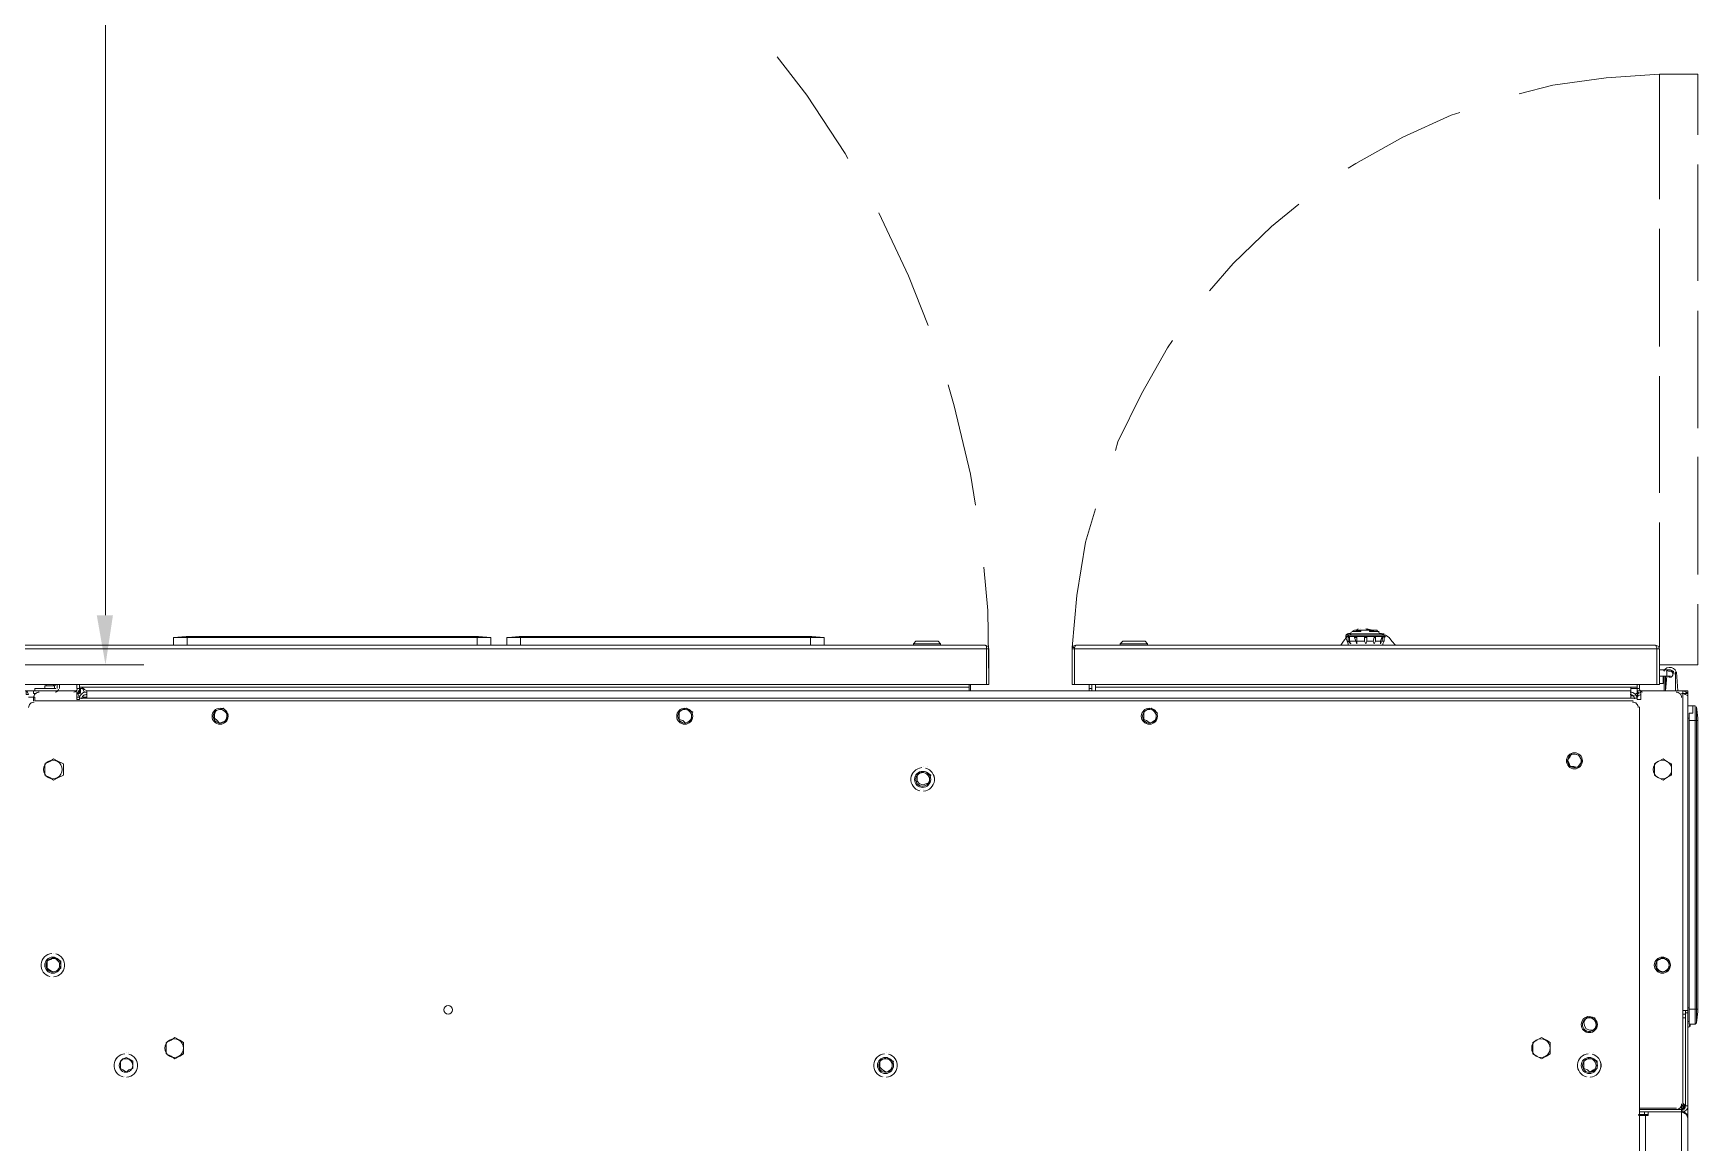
# Model space of a CAD drawing. Extents: x -3450 to 27857, y -1288 to 11880.
# Drawn here: x 25812.3 to 25982.5, y 858.8 to 972.3 of the extents above; entities that cross this region are included whole.
import ezdxf

# ---------------------------------------------------------------- set-up
doc = ezdxf.new("R2010")
doc.units = 0
doc.layers.add('188K-SM-03-F20-MECH-EQ-Y2257103$0$M-EQPM-AD', color=5, linetype='Continuous')

# ---------------------------------------------------------------- blocks, each defined once
blk = doc.blocks.new('188K-SM-03-F20-MECH-EQ-Y2257103$0$A$C9ea2c5c3')
at = {"lineweight": 13}
for points in [[(-1833.5, 475), (-1876.6, 475), (-1876.6, 477.5), (-1879.1, 477.5), (-1881.6, 480.1), (-1882.9, 483.9), (-1882.9, 1699.9), (-1882.9, 1703.7)], [(-1876.6, 1706.2), (-1876.6, 477.5)], [(-185.6, 1703.7), (-184.3, 1703.7), (-184.3, 1706.2), (-185.6, 1706.2), (-186.8, 1703.7), (-186.8, 1692.3), (-186.8, 1647.9), (-186.8, 1646.7), (-186.8, 779), (-189.4, 779), (-1831, 779), (-1833.5, 779), (-1833.5, 533.3), (-1831, 533.3), (-1829.7, 533.3), (-1829.7, 532), (-1833.5, 532), (-1833.5, 63.3)], [(-1839.8, 481.3), (-1839.8, 1665.7)], [(-1882.9, 376.2), (-1882.9, 471.2), (-1882.9, 481.3), (-1882.9, 483.9), (-1881.6, 480.1), (-1876.6, 477.5), (-1877.8, 477.5)], [(-1882.9, 481.3), (-1882.9, 481.3)], [(-1879.1, 478.8), (-1879.1, 477.5)], [(-1879.1, 477.5), (-1879.1, 477.5)], [(-1879.1, 477.5), (-1879.1, 477.5)], [(-1877.8, 475), (-1877.8, 477.5)], [(-1833.5, 477.5), (-1876.6, 477.5)], [(-1842.4, 477.5), (-1842.4, 481.3), (-1839.8, 481.3), (-1834.8, 481.3), (-1833.5, 481.3)], [(-1842.4, 480.1), (-1838.6, 480.1), (-1833.5, 480.1)], [(-1838.6, 480.1), (-1838.6, 477.5)], [(-1833.5, 482.6), (-1833.5, 482.6)], [(-1882.9, 471.2), (-1880.4, 471.2), (-1877.8, 469.9)], [(-1876.6, 475), (-1877.8, 475), (-1877.8, 471.2), (-1880.4, 471.2), (-1877.8, 468.7), (-1877.8, 53.2)], [(-1880.4, 472.5), (-1877.8, 471.2), (-1879.1, 475)], [(-1879.1, 473.7), (-1877.8, 471.2), (-1880.4, 472.5), (-1879.1, 472.5)], [(-1880.4, 471.2), (-1880.4, 471.2)], [(-1880.4, 376.2), (-1880.4, 471.2)], [(-1879.1, 475), (-1877.8, 471.2), (-1879.1, 472.5), (-1877.8, 472.5)], [(-1879.1, 473.7), (-1879.1, 473.7)], [(-1877.8, 475), (-1876.6, 473.7), (-1875.3, 472.5)], [(-1877.8, 472.5), (-1877.8, 472.5)], [(-1877.8, 472.5), (-1877.8, 472.5)], [(-1877.8, 472.5), (-1877.8, 472.5)], [(-1877.8, 471.2), (-1877.8, 471.2)], [(-1876.6, 471.2), (-1877.8, 471.2)], [(-1876.6, 471.2), (-1876.6, 473.7)], [(-1876.6, 471.2), (-1876.6, 471.2)], [(-1871.5, 473.7), (-1833.5, 473.7)], [(-1782.8, 442.1), (-1782.8, 442.1)], [(-1780.3, 440.8), (-1780.3, 440.8)], [(-1063.4, 442.1), (-1063.4, 442.1)], [(-1060.8, 440.8), (-1060.8, 440.8)], [(-286.9, 442.1), (-286.9, 442.1)], [(-284.4, 440.8), (-284.4, 440.8)], [(-1786.6, 416.7), (-1786.6, 416.7)], [(-1782.8, 416.7), (-1782.8, 416.7)], [(-1067.2, 416.7), (-1067.2, 416.7)], [(-1063.4, 416.7), (-1063.4, 416.7)], [(-289.4, 416.7), (-289.4, 416.7)], [(-286.9, 416.7), (-286.9, 416.7)], [(-1890.5, 62.1), (-1888, 62.1), (-1888, 69.7), (-1884.2, 69.7), (-1884.2, 77.3), (-1884.2, 372.4), (-1884.2, 387.6), (-1890.5, 387.6), (-1890.5, 386.3), (-1890.5, 382.5), (-1890.5, 378.7), (-1890.5, 372.4), (-1891.8, 372.4), (-1891.8, 373.7), (-1891.8, 376.2), (-1891.8, 382.5), (-1891.8, 386.3), (-1893, 374.9), (-1893, 372.4), (-1893, 77.3), (-1893, 74.7), (-1891.8, 63.3)], [(-1891.8, 386.3), (-1890.5, 387.6)], [(-1891.8, 386.3), (-1891.8, 386.3)], [(-1891.8, 386.3), (-1891.8, 386.3)], [(-1891.8, 386.3), (-1891.8, 386.3)], [(-1891.8, 386.3), (-1891.8, 386.3)], [(-1890.5, 387.6), (-1890.5, 387.6)], [(-1885.4, 390.1), (-1885.4, 387.6)], [(-1884.2, 390.1), (-1884.2, 390.1)], [(-1884.2, 385.1), (-1882.9, 385.1), (-1882.9, 390.1)], [(-1882.9, 373.7), (-1882.9, 376.2), (-1880.4, 376.2), (-1880.4, 373.7)], [(-1880.4, 381.3), (-1877.8, 381.3), (-1877.8, 377.5), (-1880.4, 377.5)], [(-1893, 372.4), (-1891.8, 372.4), (-1891.8, 77.3), (-1891.8, 63.3)], [(-1884.2, 77.3), (-1890.5, 77.3), (-1890.5, 372.4), (-1884.2, 372.4)], [(-1884.2, 371.1), (-1882.9, 371.1)], [(-1882.9, 373.7), (-1882.9, 373.7)], [(-1877.8, 373.7), (-1882.9, 373.7), (-1882.9, 53.2), (-1882.9, 46.9), (-1879.1, 46.9), (-1877.8, 46.9), (-1881.6, 48.1), (-1882.9, 49.4), (-1882.9, 53.2), (-1882.9, 51.9), (-1880.4, 50.7), (-1877.8, 49.4), (-1877.8, 46.9), (-1871.5, 46.9), (-1834.8, 46.9), (-1834.8, 55.7), (-1831, 55.7), (-1831, 54.5), (-1831, 53.2), (-1832.2, 51.9), (-1834.8, 50.7)], [(-1881.6, 48.1), (-1880.4, 49.4), (-1877.8, 49.4), (-1877.8, 373.7)], [(-1877.8, 373.7), (-1877.8, 373.7)], [(-212.2, 339.5), (-212.2, 339.5)], [(-209.6, 339.5), (-209.6, 339.5)], [(-216, 315.4), (-216, 315.4)], [(-212.2, 315.4), (-212.2, 315.4)], [(-1101.4, 148.2), (-1101.4, 148.2)], [(-1098.8, 148.2), (-1098.8, 148.2)], [(-1105.2, 124.1), (-1105.2, 124.1)], [(-1101.4, 124.1), (-1101.4, 124.1)], [(-1890.5, 62.1), (-1890.5, 77.3), (-1891.8, 77.3), (-1893, 77.3)], [(-1888, 69.7), (-1884.2, 69.7)], [(-1882.9, 74.7), (-1884.2, 74.7)], [(-1884.2, 69.7), (-1884.2, 69.7)], [(-1890.5, 63.3), (-1890.5, 63.3)], [(-1888, 62.1), (-1882.9, 62.1)], [(-1834.8, 48.1), (-1832.2, 49.4), (-1831, 53.2)], [(-1832.2, 46.9), (-1831, 46.9), (-1831, 49.4), (-1831, 51.9)], [(-1831, 54.5), (-1824.6, 54.5), (-1824.6, 46.9)], [(-1831, 53.2), (-1831, 53.2)], [(-1831, 53.2), (-1831, 53.2)], [(-1831, 51.9), (-1831, 51.9)], [(-1828.4, 51.9), (-1824.6, 51.9)], [(-1827.2, 57), (-193.2, 57), (-193.2, 53.2), (-191.9, 53.2), (-188.1, 53.2), (-186.8, 53.2)], [(-1824.6, 54.5), (-246.4, 54.5)], [(-246.4, 46.9), (-246.4, 54.5), (-238.8, 54.5)], [(-246.4, 53.2), (-242.6, 53.2)], [(1178.6, 46.9), (-184.3, 46.9), (-185.6, 48.1), (-186.8, 50.7), (-185.6, 50.7), (-184.3, 50.7), (-184.3, 46.9), (-191.9, 46.9), (-198.2, 46.9), (-236.2, 46.9), (-236.2, 55.7), (-238.8, 55.7), (-238.8, 54.5), (-238.8, 53.2), (-237.5, 50.7), (-236.2, 48.1)], [(-238.8, 53.2), (-238.8, 53.2)], [(-238.8, 53.2), (-238.8, 53.2)], [(-236.2, 53.2), (-236.2, 53.2)], [(-236.2, 53.2), (-236.2, 53.2)], [(-236.2, 53.2), (-236.2, 51.9)], [(-236.2, 51.9), (-236.2, 51.9)], [(-191.9, 53.2), (-191.9, 57)], [(-1882.9, 49.4), (-1880.4, 49.4), (-1880.4, 50.7)], [(-1880.4, 50.7), (-1880.4, 50.7)], [(-1877.8, 49.4), (-1876.6, 49.4), (-1877.8, 49.4), (-1880.4, 50.7)], [(-1879.1, 50.7), (-1879.1, 50.7)], [(-1879.1, 50.7), (-1879.1, 50.7)], [(-1879.1, 46.9), (-1879.1, 46.9)], [(-1879.1, 46.9), (-1879.1, 46.9)], [(-1877.8, 49.4), (-1877.8, 49.4)], [(-1872.8, 46.9), (-1871.5, 27.9)], [(-1870.2, 27.9), (-1871.5, 27.9), (-1872.8, 46.9)], [(-1860.1, 31.7), (-1860.1, 46.9), (-1861.4, 31.7), (-1861.4, 30.4), (-1861.4, 29.1), (-1861.4, 27.9), (-1861.4, 26.6), (-1861.4, 25.3)], [(-1858.8, 31.7), (-1858.8, 46.9)], [(-1858.8, 46.9), (-1858.8, 31.7)], [(-1858.8, 35.5), (-1857.6, 35.5)], [(-1857.6, 35.5), (-1857.6, 31.7), (-1857.6, 39.3)], [(-1857.6, 39.3), (-1857.6, 39.3)], [(-1857.6, 31.7), (-1857.6, 39.3), (-1853.8, 39.3)], [(-1857.6, 35.5), (-1857.6, 35.5)], [(-1851.2, 3.8), (-1851.2, 40.5), (-1851.2, 3.8), (-1853.8, 3.8), (-1852.5, 1.3), (-1850, 0)], [(-1253.4, 3.8), (-1253.4, 40.5), (-1255.9, 40.5), (-1851.2, 40.5), (-1853.8, 40.5), (-1853.8, 3.8)], [(-1832.2, 46.9), (-1834.8, 46.9)], [(-1824.6, 44.3), (-1831, 44.3), (-1833.5, 44.3)], [(-1833.5, 44.3), (-1833.5, 40.5)], [(-1832.2, 49.4), (-1831, 49.4)], [(-241.3, 43.1), (-243.8, 45.6), (-246.4, 46.9), (-1824.6, 46.9), (-1824.6, 43.1), (-1831, 43.1), (-1831, 44.3), (-1831, 49.4), (-1829.7, 49.4)], [(-1831, 46.9), (-1831, 46.9)], [(-1831, 44.3), (-1831, 44.3)], [(-1831, 40.5), (-1831, 43.1)], [(-1277.4, 43.1), (-1824.6, 43.1)], [(-1255.9, 3.8), (-1255.9, 40.5), (-1255.9, 3.8), (-1255.9, 2.5), (-1255.9, 3.8), (-1253.4, 3.8), (-1253.4, 2.5), (-1254.6, 1.3), (-1257.2, 0), (-1774, 0)], [(-1277.4, 46.9), (-1277.4, 43.1), (-1277.4, 40.5)], [(-1277.4, 40.5), (-1277.4, 46.9)], [(-1273.6, 46.9), (-1273.6, 40.5)], [(-1271.1, 44.3), (-1273.6, 44.3)], [(-1271.1, 46.9), (-1271.1, 44.3), (-1271.1, 40.5)], [(-1164.7, 0), (-1167.2, 1.3), (-1168.5, 3.8), (-1168.5, 40.5), (-1166, 40.5), (-1166, 3.8), (-1166, 1.3), (-1164.7, 0), (-171.6, 0)], [(-1168.5, 35.5), (-1167.2, -35.5), (-1163.4, -79.8)], [(-170.4, 3.8), (-170.4, 40.5), (-1166, 40.5), (-1166, 3.8)], [(-1149.5, 40.5), (-1149.5, 46.9)], [(-1148.2, 40.5), (-1148.2, 43.1), (-1148.2, 46.9)], [(-241.3, 43.1), (-1148.2, 43.1)], [(-238.8, 40.5), (-238.8, 43.1), (-241.3, 43.1), (-243.8, 48.1)], [(-240, 44.3), (-242.6, 44.3)], [(-240, 49.4), (-240, 44.3), (-238.8, 44.3), (-238.8, 40.5), (-238.8, 44.3)], [(-237.5, 46.9), (-238.8, 46.9), (-240, 46.9)], [(-238.8, 46.9), (-238.8, 49.4), (-237.5, 49.4), (-237.5, 50.7)], [(-236.2, 44.3), (-238.8, 44.3)], [(-236.2, 40.5), (-236.2, 44.3)], [(-218.5, 44.3), (-218.5, 40.5)], [(-216, 40.5), (-216, 44.3)], [(-214.7, 44.3), (-193.2, 44.3), (-193.2, 46.9)], [(-214.7, 44.3), (-214.7, 44.3)], [(-214.7, 40.5), (-213.4, 41.8)], [(-203.3, 44.3), (-203.3, 41.8), (-213.4, 41.8), (-213.4, 44.3)], [(-212.2, 41.8), (-212.2, 40.5)], [(-204.6, 41.8), (-204.6, 40.5)], [(-191.9, 46.9), (-191.9, 49.4), (-194.4, 49.4)], [(-1893, -41.8), (-1893, 20.3), (-1853.8, 20.3)], [(-1871.5, 27.9), (-1871.5, 27.9)], [(-1870.2, 27.9), (-1870.2, 27.9)], [(-1865.2, 31.7), (-1861.4, 31.7), (-1853.8, 31.7)], [(-1865.2, 25.3), (-1861.4, 25.3), (-1853.8, 25.3), (-1857.6, 25.3), (-1858.8, 25.3)], [(-1858.8, 25.3), (-1858.8, 25.3)], [(-1857.6, 25.3), (-1857.6, 25.3)], [(-1857.6, 25.3), (-1857.6, 25.3)], [(-1857.6, 25.3), (-1857.6, 25.3)], [(-1857.6, 25.3), (-1857.6, 25.3)], [(-1851.2, 31.7), (-1851.2, 31.7)], [(-1851.2, 25.3), (-1851.2, 25.3)], [(-147.6, 20.3), (-304.6, 20.3)], [(-1853.8, 2.5), (-1853.8, -125.4)], [(-1839.8, 0), (-1850, 0), (-1851.2, 2.5), (-1851.2, 3.8), (-1851.2, 2.5)], [(-1851.2, 3.8), (-1255.9, 3.8)], [(-1839.8, 0), (-1839.8, 0)], [(-1819.6, 0), (-1819.6, 0)], [(-1819.6, 0), (-1815.8, 0), (-1808.2, 0), (-1805.6, 0), (-1793, 0), (-1791.7, 0)], [(-1819.6, 0), (-1819.6, 0)], [(-1815.8, 0), (-1815.8, 0)], [(-1808.2, 0), (-1808.2, 0)], [(-1805.6, 0), (-1805.6, 0)], [(-1793, 0), (-1793, 0)], [(-1791.7, 0), (-1791.7, 0)], [(-1774, 0), (-1774, 0)], [(-1679, 0), (-1679, 0)], [(-1679, 0), (-1679, 0)], [(-1633.4, 0), (-1599.2, 0), (-1582.7, 0)], [(-1633.4, 0), (-1633.4, 0)], [(-1620.7, 0), (-1620.7, 0)], [(-1620.7, 0), (-1620.7, 0)], [(-1620.7, 0), (-1620.7, 0)], [(-1620.7, 0), (-1619.4, 0), (-1618.2, 0), (-1616.9, 0), (-1615.6, 0), (-1614.4, 0), (-1613.1, 0), (-1611.8, 0), (-1610.6, 0), (-1609.3, 0), (-1608, 0), (-1606.8, 0), (-1605.5, 0), (-1604.2, 0), (-1601.7, 0), (-1600.4, 0), (-1597.9, 0), (-1596.6, 0), (-1595.4, 0), (-1594.1, 0), (-1592.8, 0), (-1591.6, 0), (-1590.3, 0), (-1589, 0), (-1587.8, 0), (-1586.5, 0)], [(-1619.4, 0), (-1619.4, 0)], [(-1619.4, 0), (-1619.4, 0)], [(-1618.2, 0), (-1618.2, 0)], [(-1618.2, 0), (-1618.2, 0)], [(-1618.2, 0), (-1618.2, 0)], [(-1618.2, 0), (-1618.2, 0)], [(-1616.9, 0), (-1616.9, 0)], [(-1616.9, 0), (-1616.9, 0)], [(-1616.9, 0), (-1616.9, 0)], [(-1616.9, 0), (-1616.9, 0)], [(-1615.6, 0), (-1615.6, 0)], [(-1614.4, 0), (-1614.4, 0)], [(-1614.4, 0), (-1614.4, 0)], [(-1614.4, 0), (-1614.4, 0)], [(-1613.1, 0), (-1613.1, 0)], [(-1611.8, 0), (-1611.8, 0)], [(-1611.8, 0), (-1611.8, 0)], [(-1611.8, 0), (-1611.8, 0)], [(-1611.8, 0), (-1611.8, 0)], [(-1611.8, 0), (-1611.8, 0)], [(-1611.8, 0), (-1611.8, 0)], [(-1610.6, 0), (-1610.6, 0)], [(-1609.3, 0), (-1609.3, 0)], [(-1608, 0), (-1608, 0)], [(-1608, 0), (-1608, 0)], [(-1608, 0), (-1608, 0)], [(-1608, 0), (-1608, 0)], [(-1608, 0), (-1608, 0)], [(-1606.8, 0), (-1606.8, 0)], [(-1606.8, 0), (-1606.8, 0)], [(-1605.5, 0), (-1605.5, 0)], [(-1605.5, 0), (-1605.5, 0)], [(-1604.2, 0), (-1604.2, 0)], [(-1601.7, 0), (-1601.7, 0)], [(-1601.7, 0), (-1601.7, 0)], [(-1601.7, 0), (-1601.7, 0)], [(-1601.7, 0), (-1601.7, 0)], [(-1600.4, 0), (-1600.4, 0)], [(-1600.4, 0), (-1600.4, 0)], [(-1600.4, 0), (-1600.4, 0)], [(-1599.2, 0), (-1599.2, 0)], [(-1599.2, 0), (-1599.2, 0)], [(-1599.2, 0), (-1599.2, 0)], [(-1597.9, 0), (-1597.9, 0)], [(-1596.6, 0), (-1596.6, 0)], [(-1596.6, 0), (-1596.6, 0)], [(-1596.6, 0), (-1596.6, 0)], [(-1595.4, 0), (-1595.4, 0)], [(-1594.1, 0), (-1594.1, 0)], [(-1592.8, 0), (-1592.8, 0)], [(-1592.8, 0), (-1592.8, 0)], [(-1592.8, 0), (-1592.8, 0)], [(-1592.8, 0), (-1592.8, 0)], [(-1592.8, 0), (-1592.8, 0)], [(-1591.6, 0), (-1591.6, 0)], [(-1590.3, 0), (-1590.3, 0)], [(-1590.3, 0), (-1590.3, 0)], [(-1590.3, 0), (-1590.3, 0)], [(-1589, 0), (-1589, 0)], [(-1587.8, 0), (-1587.8, 0)], [(-1587.8, 0), (-1587.8, 0)], [(-1586.5, 0), (-1586.5, 0)], [(-1584, 0), (-1580.2, -3.8), (-1577.6, -7.6), (-1573.8, -10.1)], [(-1571.3, 0), (-1571.3, -1.3), (-1572.6, -3.8), (-1572.6, -7.6), (-1573.8, -8.9)], [(-1571.3, 0), (-1571.3, 0)], [(-1571.3, 0), (-1571.3, 0)], [(-1539.6, -11.4), (-1534.6, -8.9), (-1530.8, -3.8), (-1528.2, 0)], [(-1535.8, 0), (-1535.8, 0)], [(-1534.6, 0), (-1534.6, 0)], [(-1527, 0), (-1527, 0)], [(-1527, 0), (-1525.7, 0), (-1524.4, 0), (-1523.2, 0), (-1521.9, 0), (-1520.6, 0), (-1519.4, 0), (-1518.1, 0), (-1516.8, 0), (-1515.6, 0), (-1511.8, 0), (-1509.2, 0), (-1506.7, 0), (-1473.8, 0)], [(-1525.7, 0), (-1525.7, 0)], [(-1524.4, 0), (-1524.4, 0)], [(-1524.4, 0), (-1524.4, 0)], [(-1524.4, 0), (-1524.4, 0)], [(-1523.2, 0), (-1523.2, 0)], [(-1523.2, 0), (-1523.2, 0)], [(-1521.9, 0), (-1521.9, 0)], [(-1520.6, 0), (-1520.6, 0)], [(-1520.6, 0), (-1520.6, 0)], [(-1520.6, 0), (-1520.6, 0)], [(-1520.6, 0), (-1520.6, 0)], [(-1519.4, 0), (-1519.4, 0)], [(-1519.4, 0), (-1519.4, 0)], [(-1518.1, 0), (-1518.1, 0)], [(-1516.8, 0), (-1516.8, 0)], [(-1515.6, 0), (-1515.6, 0)], [(-1515.6, 0), (-1515.6, 0)], [(-1515.6, 0), (-1515.6, 0)], [(-1511.8, 0), (-1511.8, 0)], [(-1511.8, 0), (-1511.8, 0)], [(-1511.8, 0), (-1511.8, 0)], [(-1509.2, 0), (-1509.2, 0)], [(-1509.2, 0), (-1509.2, 0)], [(-1509.2, 0), (-1509.2, 0)], [(-1509.2, 0), (-1509.2, 0)], [(-1508, 0), (-1508, 0)], [(-1506.7, 0), (-1506.7, 0)], [(-1506.7, 0), (-1506.7, 0)], [(-1506.7, 0), (-1506.7, 0)], [(-1505.4, 0), (-1505.4, 0)], [(-1505.4, 0), (-1505.4, 0)], [(-1502.9, 0), (-1502.9, 0)], [(-1502.9, 0), (-1502.9, 0)], [(-1502.9, 0), (-1502.9, 0)], [(-1499.1, 0), (-1499.1, 0)], [(-1499.1, 0), (-1499.1, 0)], [(-1499.1, 0), (-1499.1, 0)], [(-1499.1, 0), (-1499.1, 0)], [(-1499.1, 0), (-1499.1, 0)], [(-1497.8, 0), (-1497.8, 0)], [(-1496.6, 0), (-1496.6, 0)], [(-1494, 0), (-1494, 0)], [(-1494, 0), (-1494, 0)], [(-1494, 0), (-1494, 0)], [(-1494, 0), (-1494, 0)], [(-1494, 0), (-1494, 0)], [(-1494, 0), (-1494, 0)], [(-1491.5, 0), (-1491.5, 0)], [(-1491.5, 0), (-1491.5, 0)], [(-1491.5, 0), (-1491.5, 0)], [(-1490.2, 0), (-1490.2, 0)], [(-1490.2, 0), (-1490.2, 0)], [(-1490.2, 0), (-1490.2, 0)], [(-1489, 0), (-1489, 0)], [(-1489, 0), (-1489, 0)], [(-1487.7, 0), (-1487.7, 0)], [(-1487.7, 0), (-1487.7, 0)], [(-1487.7, 0), (-1487.7, 0)], [(-1487.7, 0), (-1487.7, 0)], [(-1486.4, 0), (-1486.4, 0)], [(-1486.4, 0), (-1486.4, 0)], [(-1485.2, 0), (-1485.2, 0)], [(-1483.9, 0), (-1483.9, 0)], [(-1483.9, 0), (-1482.6, 0)], [(-1482.6, 0), (-1482.6, 0)], [(-1482.6, 0), (-1482.6, 0)], [(-1482.6, 0), (-1482.6, 0)], [(-1482.6, 0), (-1482.6, 0)], [(-1473.8, 0), (-1473.8, 0)], [(-1428.2, 0), (-1428.2, 0)], [(-1428.2, 0), (-1428.2, 0)], [(-1426.9, 0), (-1426.9, 0)], [(-1426.9, 0), (-1426.9, 0)], [(-1302.8, 0), (-1302.8, -1.3), (-1330.6, -1.3), (-1330.6, 0)], [(-1277.4, -139.3), (-1267.3, -105.1), (-1258.4, -50.7), (-1253.4, 2.5)], [(-1255.9, 2.5), (-1257.2, 0)], [(-1255.9, 2.5), (-1253.4, 2.5)], [(-1168.5, 3.8), (-1166, 3.8), (-1166, 2.5)], [(-1166, 3.8), (-170.4, 3.8)], [(-1115.3, 0), (-1115.3, 0)], [(-1110.2, 0), (-1110.2, 0)], [(-1100.1, 0), (-1100.1, 0)], [(-1095, 0), (-1095, 0)], [(-675.8, 0), (-689.7, 0), (-986.1, 0), (-1000, 0), (-1000, -7.6), (-987.4, -8.9), (-986.1, -8.9), (-689.7, -8.9), (-688.4, -8.9), (-677, -7.6)], [(-986.1, -8.9), (-986.1, -7.6), (-1000, -7.6), (-986.1, -7.6), (-986.1, 0)], [(-735.3, 0), (-734, 0), (-732.8, 0), (-731.5, 0), (-730.2, 0), (-729, 0), (-727.7, 0), (-726.4, 0), (-725.2, 0), (-723.9, 0), (-722.6, 0), (-721.4, 0), (-720.1, 0), (-718.8, 0), (-716.3, 0), (-715, 0), (-713.8, 0), (-748, 0), (-713.8, 0), (-712.5, 0), (-711.2, 0), (-710, 0), (-707.4, 0), (-706.2, 0), (-704.9, 0), (-703.6, 0), (-702.4, 0), (-701.1, 0)], [(-748, 0), (-748, 0)], [(-735.3, 0), (-735.3, 0)], [(-734, 0), (-734, 0)], [(-734, 0), (-734, 0)], [(-734, 0), (-734, 0)], [(-732.8, 0), (-732.8, 0)], [(-732.8, 0), (-732.8, 0)], [(-732.8, 0), (-732.8, 0)], [(-731.5, 0), (-731.5, 0)], [(-731.5, 0), (-731.5, 0)], [(-731.5, 0), (-731.5, 0)], [(-730.2, 0), (-730.2, 0)], [(-730.2, 0), (-730.2, 0)], [(-729, 0), (-729, 0)], [(-729, 0), (-729, 0)], [(-729, 0), (-729, 0)], [(-727.7, 0), (-727.7, 0)], [(-726.4, 0), (-726.4, 0)], [(-726.4, 0), (-726.4, 0)], [(-726.4, 0), (-726.4, 0)], [(-726.4, 0), (-726.4, 0)], [(-725.2, 0), (-725.2, 0)], [(-723.9, 0), (-723.9, 0)], [(-722.6, 0), (-722.6, 0)], [(-722.6, 0), (-722.6, 0)], [(-722.6, 0), (-722.6, 0)], [(-722.6, 0), (-722.6, 0)], [(-722.6, 0), (-722.6, 0)], [(-721.4, 0), (-721.4, 0)], [(-720.1, 0), (-720.1, 0)], [(-720.1, 0), (-720.1, 0)], [(-718.8, 0), (-718.8, 0)], [(-718.8, 0), (-718.8, 0)], [(-718.8, 0), (-718.8, 0)], [(-716.3, 0), (-716.3, 0)], [(-716.3, 0), (-716.3, 0)], [(-715, 0), (-715, 0)], [(-713.8, 0), (-713.8, 0)], [(-713.8, 0), (-713.8, 0)], [(-713.8, 0), (-713.8, 0)], [(-713.8, 0), (-713.8, 0)], [(-675.8, -7.6), (-675.8, 0), (-669.4, 0), (-664.4, 0), (-663.1, 0), (-622.6, 0), (-663.1, 0), (-672, 0), (-713.8, 0), (-672, 0), (-663.1, 0)], [(-713.8, 0), (-713.8, 0)], [(-712.5, 0), (-712.5, 0)], [(-711.2, 0), (-711.2, 0)], [(-710, 0), (-710, 0)], [(-710, 0), (-710, 0)], [(-707.4, 0), (-707.4, 0)], [(-707.4, 0), (-707.4, 0)], [(-707.4, 0), (-707.4, 0)], [(-707.4, 0), (-707.4, 0)], [(-707.4, 0), (-707.4, 0)], [(-706.2, 0), (-706.2, 0)], [(-704.9, 0), (-704.9, 0)], [(-704.9, 0), (-704.9, 0)], [(-704.9, 0), (-704.9, 0)], [(-704.9, 0), (-704.9, 0)], [(-703.6, 0), (-703.6, 0)], [(-703.6, 0), (-703.6, 0)], [(-703.6, 0), (-703.6, 0)], [(-702.4, 0), (-702.4, 0)], [(-701.1, 0), (-701.1, 0)], [(-701.1, 0), (-701.1, 0)], [(-689.7, 0), (-689.7, -7.6), (-675.8, -7.6)], [(-689.7, 0), (-689.7, 0)], [(-675.8, 0), (-675.8, 0)], [(-675.8, 0), (-675.8, 0)], [(-672, 0), (-672, 0)], [(-669.4, 0), (-669.4, 0)], [(-664.4, 0), (-664.4, 0)], [(-663.1, 0), (-663.1, 0)], [(-663.1, 0), (-663.1, 0)], [(-645.4, -8.9), (-645.4, -7.6), (-659.3, -7.6), (-645.4, -7.6), (-645.4, 0)], [(-659.3, 0), (-659.3, 0)], [(-349, -8.9), (-349, -7.6), (-645.4, -7.6), (-349, -7.6), (-335, -7.6), (-349, -7.6), (-349, 0)], [(-645.4, 0), (-645.4, 0)], [(-641.6, 0), (-641.6, 0)], [(-641.6, 0), (-640.3, 0), (-639, 0)], [(-640.3, 0), (-640.3, 0)], [(-639, 0), (-639, 0)], [(-639, 0), (-639, 0)], [(-637.8, 0), (-636.5, 0), (-635.2, 0), (-634, 0), (-632.7, 0), (-631.4, 0), (-628.9, 0), (-626.4, 0), (-623.8, 0)], [(-637.8, 0), (-637.8, 0)], [(-637.8, 0), (-637.8, 0)], [(-636.5, 0), (-636.5, 0)], [(-635.2, 0), (-635.2, 0)], [(-635.2, 0), (-635.2, 0)], [(-635.2, 0), (-635.2, 0)], [(-635.2, 0), (-635.2, 0)], [(-634, 0), (-634, 0)], [(-634, 0), (-634, 0)], [(-632.7, 0), (-632.7, 0)], [(-632.7, 0), (-632.7, 0)], [(-632.7, 0), (-632.7, 0)], [(-631.4, 0), (-631.4, 0)], [(-628.9, 0), (-628.9, 0)], [(-628.9, 0), (-628.9, 0)], [(-628.9, 0), (-628.9, 0)], [(-626.4, 0), (-626.4, 0)], [(-626.4, 0), (-626.4, 0)], [(-626.4, 0), (-626.4, 0)], [(-623.8, 0), (-623.8, 0)], [(-623.8, 0), (-623.8, 0)], [(-623.8, 0), (-623.8, 0)], [(-622.6, 0), (-622.6, 0)], [(-622.6, 0), (-620, 0), (-617.5, 0), (-616.2, 0), (-613.7, 0), (-612.4, 0), (-609.9, 0), (-608.6, 0), (-607.4, 0), (-606.1, 0), (-604.8, 0), (-603.6, 0), (-602.3, 0)], [(-622.6, 0), (-622.6, 0)], [(-621.3, 0), (-621.3, 0)], [(-620, 0), (-620, 0)], [(-620, 0), (-620, 0)], [(-620, 0), (-620, 0)], [(-620, 0), (-620, 0)], [(-617.5, 0), (-617.5, 0)], [(-616.2, 0), (-616.2, 0)], [(-616.2, 0), (-616.2, 0)], [(-613.7, 0), (-613.7, 0)], [(-613.7, 0), (-613.7, 0)], [(-613.7, 0), (-613.7, 0)], [(-613.7, 0), (-613.7, 0)], [(-613.7, 0), (-613.7, 0)], [(-612.4, 0), (-612.4, 0)], [(-612.4, 0), (-612.4, 0)], [(-612.4, 0), (-612.4, 0)], [(-609.9, 0), (-609.9, 0)], [(-608.6, 0), (-608.6, 0)], [(-608.6, 0), (-608.6, 0)], [(-608.6, 0), (-608.6, 0)], [(-608.6, 0), (-608.6, 0)], [(-608.6, 0), (-608.6, 0)], [(-608.6, 0), (-608.6, 0)], [(-607.4, 0), (-607.4, 0)], [(-606.1, 0), (-606.1, 0)], [(-604.8, 0), (-604.8, 0)], [(-604.8, 0), (-604.8, 0)], [(-604.8, 0), (-604.8, 0)], [(-604.8, 0), (-604.8, 0)], [(-603.6, 0), (-603.6, 0)], [(-603.6, 0), (-603.6, 0)], [(-603.6, 0), (-603.6, 0)], [(-602.3, 0), (-602.3, 0)], [(-602.3, 0), (-602.3, 0)], [(-602.3, 0), (-602.3, 0)], [(-601, 0), (-599.8, 0), (-598.5, 0), (-597.2, 0), (-596, 0)], [(-601, 0), (-601, 0)], [(-601, 0), (-601, 0)], [(-599.8, 0), (-599.8, 0)], [(-598.5, 0), (-598.5, 0)], [(-598.5, 0), (-598.5, 0)], [(-597.2, 0), (-597.2, 0)], [(-596, 0), (-596, 0)], [(-596, 0), (-596, 0)], [(-587.1, 0), (-587.1, 0)], [(-1573.8, -8.9), (-1573.8, -8.9)], [(-1571.3, -8.9), (-1573.8, -8.9)], [(-1533.3, -10.1), (-1573.8, -10.1)], [(-1572.6, -3.8), (-1572.6, -3.8)], [(-1534.6, -11.4), (-1572.6, -11.4)], [(-1571.3, -7.6), (-1570, -7.6)], [(-1570, -3.8), (-1570, -3.8)], [(-1563.7, -8.9), (-1570, -8.9)], [(-1568.8, -3.8), (-1568.8, -3.8)], [(-1567.5, -13.9), (-1567.5, -13.9)], [(-1566.2, -13.9), (-1566.2, -13.9)], [(-1557.4, -15.2), (-1565, -15.2)], [(-1565, -15.2), (-1565, -15.2)], [(-1563.7, -3.8), (-1563.7, -3.8)], [(-1563.7, -7.6), (-1562.4, -7.6)], [(-1563.7, -15.2), (-1563.7, -15.2)], [(-1553.6, -16.5), (-1561.2, -15.2), (-1563.7, -15.2), (-1561.2, -15.2), (-1562.4, -15.2)], [(-1563.7, -15.2), (-1563.7, -15.2)], [(-1563.7, -15.2), (-1563.7, -15.2)], [(-1563.7, -15.2), (-1563.7, -15.2)], [(-1554.8, -8.9), (-1562.4, -8.9)], [(-1561.2, -3.8), (-1561.2, -3.8)], [(-1561.2, -15.2), (-1561.2, -15.2)], [(-1561.2, -15.2), (-1561.2, -15.2)], [(-1547.2, -15.2), (-1559.9, -15.2), (-1547.2, -15.2), (-1548.5, -15.2), (-1542.2, -15.2), (-1539.6, -13.9), (-1548.5, -13.9), (-1539.6, -13.9), (-1548.5, -13.9), (-1548.5, -15.2), (-1556.1, -15.2)], [(-1559.9, -15.2), (-1554.8, -16.5), (-1556.1, -15.2), (-1554.8, -15.2), (-1554.8, -16.5)], [(-1559.9, -15.2), (-1559.9, -15.2)], [(-1559.9, -15.2), (-1559.9, -15.2)], [(-1557.4, -13.9), (-1557.4, -13.9)], [(-1557.4, -13.9), (-1557.4, -13.9)], [(-1557.4, -13.9), (-1557.4, -13.9)], [(-1557.4, -13.9), (-1557.4, -13.9)], [(-1557.4, -15.2), (-1557.4, -15.2)], [(-1557.4, -15.2), (-1557.4, -15.2)], [(-1554.8, -3.8), (-1554.8, -3.8)], [(-1554.8, -7.6), (-1553.6, -7.6), (-1552.3, -7.6)], [(-1553.6, -16.5), (-1553.6, -16.5)], [(-1552.3, -3.8), (-1552.3, -3.8)], [(-1544.7, -8.9), (-1552.3, -8.9)], [(-1548.5, -13.9), (-1548.5, -13.9)], [(-1548.5, -15.2), (-1548.5, -15.2)], [(-1548.5, -15.2), (-1548.5, -15.2)], [(-1542.2, -15.2), (-1548.5, -15.2)], [(-1548.5, -16.5), (-1548.5, -16.5)], [(-1547.2, -15.2), (-1547.2, -15.2)], [(-1544.7, -15.2), (-1543.4, -15.2), (-1546, -16.5)], [(-1546, -16.5), (-1546, -16.5)], [(-1544.7, -3.8), (-1544.7, -3.8)], [(-1544.7, -7.6), (-1543.4, -7.6), (-1542.2, -7.6)], [(-1543.4, -3.8), (-1543.4, -3.8)], [(-1543.4, -15.2), (-1543.4, -15.2)], [(-1543.4, -15.2), (-1543.4, -15.2)], [(-1543.4, -15.2), (-1543.4, -15.2)], [(-1537.1, -8.9), (-1542.2, -8.9)], [(-1542.2, -15.2), (-1542.2, -15.2)], [(-1539.6, -13.9), (-1539.6, -13.9)], [(-1537.1, -3.8), (-1537.1, -3.8)], [(-1537.1, -7.6), (-1535.8, -7.6)], [(-1535.8, -3.8), (-1535.8, -3.8)], [(-1533.3, -8.9), (-1535.8, -8.9)], [(-1534.6, -3.8), (-1534.6, -3.8)], [(-1533.3, -8.9), (-1533.3, -8.9)], [(-1302.8, -1.3), (-1305.3, -3.8), (-1328.1, -3.8), (-1330.6, -1.3)], [(-1091.2, -1.3), (-1093.8, -3.8), (-1116.6, -3.8), (-1119.1, -1.3)], [(-1000, -7.6), (-1000, -7.6)], [(-689.7, -8.9), (-689.7, -7.6), (-986.1, -7.6), (-689.7, -7.6), (-677, -7.6)], [(-986.1, -7.6), (-986.1, -7.6)], [(-689.7, -7.6), (-689.7, -7.6)], [(-677, -7.6), (-677, -7.6)], [(-659.3, -7.6), (-659.3, -7.6)], [(-645.4, -7.6), (-645.4, -7.6)], [(-349, -7.6), (-349, -7.6)], [(-336.3, -7.6), (-336.3, -7.6)], [(-265.4, -30.4), (-265.4, -931)], [(-1893, -192.5), (-1893, -72.2)], [(-1154.6, -143.1), (-1149.5, -174.8), (-1133, -244.5), (-1126.7, -266)], [(-1853.8, -155.8), (-1853.8, -274.9)], [(-1356, -311.6), (-1350.9, -304), (-1324.3, -257.1), (-1300.2, -207.7), (-1297.7, -198.9)], [(-1893, -342), (-1893, -221.7)], [(-1853.8, -305.3), (-1853.8, -425.6)], [(-1106.4, -326.8), (-1086.2, -377.5), (-1055.8, -442.1)], [(-1893, -491.5), (-1893, -372.4)], [(-1485.2, -450.9), (-1457.3, -428.1), (-1418, -390.1), (-1394, -362.3)], [(-1853.8, -456), (-1853.8, -583.9), (-1799.3, -580.1), (-1744.8, -572.5), (-1710.6, -563.7)], [(-1649.8, -544.7), (-1641, -542.1), (-1591.6, -519.3), (-1543.4, -492.7), (-1535.8, -487.7)], [(-1024.1, -497.8), (-1021.6, -502.9), (-982.3, -562.4), (-951.9, -601.7)], [(-1853.8, -583.9), (-1893, -583.9), (-1893, -521.9)]]:
    blk.add_lwpolyline(points, dxfattribs=at)
for points in [[(-1879.1, 473.7), (-1879.1, 472.5)], [(-1876.6, 471.2), (-1876.6, 469.9), (-1877.8, 471.2)], [(-1776.5, 433.2), (-1776.5, 429.4), (-1776.5, 425.6), (-1780.3, 423.1), (-1782.8, 421.8), (-1786.6, 423.1), (-1790.4, 425.6), (-1790.4, 429.4), (-1790.4, 433.2), (-1786.6, 434.5), (-1782.8, 437), (-1780.3, 434.5)], [(-1057, 431.9), (-1057, 428.1), (-1057, 424.3), (-1060.8, 423.1), (-1064.6, 421.8), (-1067.2, 424.3), (-1071, 425.6), (-1069.7, 429.4), (-1069.7, 433.2), (-1065.9, 435.7), (-1063.4, 437), (-1059.6, 434.5)], [(-280.6, 433.2), (-280.6, 429.4), (-280.6, 425.6), (-283.1, 423.1), (-286.9, 421.8), (-289.4, 423.1), (-293.2, 425.6), (-293.2, 429.4), (-293.2, 433.2), (-289.4, 434.5), (-286.9, 437), (-283.1, 434.5)], [(-1724.6, 418), (-1724.6, 411.7), (-1724.6, 406.6), (-1728.4, 404.1), (-1733.4, 401.5), (-1738.5, 404.1), (-1742.3, 406.6), (-1742.3, 411.7), (-1742.3, 418), (-1738.5, 420.5), (-1733.4, 423.1), (-1728.4, 420.5)], [(-327.4, 418), (-327.4, 411.7), (-327.4, 406.6), (-332.5, 404.1), (-336.3, 401.5), (-341.4, 404.1), (-345.2, 406.6), (-345.2, 411.7), (-345.2, 418), (-341.4, 420.5), (-336.3, 423.1), (-332.5, 420.5)], [(-1787.9, 381.3), (-1789.2, 385.1), (-1790.4, 387.6), (-1789.2, 391.4), (-1786.6, 393.9), (-1782.8, 393.9), (-1779, 392.7), (-1777.8, 390.1), (-1776.5, 386.3), (-1777.8, 383.8), (-1780.3, 380), (-1784.1, 381.3)], [(-1851.2, 330.6), (-1851.2, 326.8), (-1851.2, 323), (-1853.8, 321.7), (-1857.6, 319.2), (-1860.1, 321.7), (-1863.9, 323), (-1863.9, 326.8), (-1863.9, 330.6), (-1860.1, 333.1), (-1857.6, 334.4), (-1853.8, 333.1)], [(-205.8, 330.6), (-205.8, 326.8), (-205.8, 323), (-209.6, 321.7), (-212.2, 319.2), (-216, 321.7), (-219.8, 323), (-219.8, 326.8), (-219.8, 330.6), (-216, 333.1), (-212.2, 334.4), (-209.6, 333.1)], [(-1848.7, 133), (-1848.7, 126.7), (-1848.7, 121.6), (-1852.5, 119.1), (-1857.6, 116.5), (-1861.4, 119.1), (-1866.4, 121.6), (-1866.4, 126.7), (-1866.4, 133), (-1861.4, 135.5), (-1857.6, 138.1), (-1852.5, 135.5)], [(-1095, 139.3), (-1095, 135.5), (-1095, 131.7), (-1098.8, 130.5), (-1102.6, 129.2), (-1105.2, 130.5), (-1109, 133), (-1107.7, 136.8), (-1107.7, 140.6), (-1103.9, 141.9), (-1101.4, 143.1), (-1097.6, 141.9)], [(-203.3, 133), (-203.3, 126.7), (-203.3, 121.6), (-208.4, 119.1), (-212.2, 116.5), (-217.2, 119.1), (-222.3, 121.6), (-222.3, 126.7), (-222.3, 133), (-217.2, 135.5), (-212.2, 138.1), (-208.4, 135.5)], [(-1771.4, 112.7), (-1772.7, 115.3), (-1775.2, 119.1), (-1772.7, 121.6), (-1770.2, 125.4), (-1766.4, 124.1), (-1762.6, 124.1), (-1761.3, 120.3), (-1760, 117.8), (-1762.6, 114), (-1763.8, 111.5), (-1767.6, 111.5)], [(-1326.8, 76), (-1326.8, 72.2), (-1326.8, 68.4), (-1330.6, 65.9), (-1334.4, 64.6), (-1337, 67.1), (-1340.8, 69.7), (-1339.5, 72.2), (-1339.5, 76), (-1335.7, 78.5), (-1333.2, 79.8), (-1329.4, 77.3)], [(-851.8, 68.4), (-855.6, 65.9), (-859.4, 64.6), (-862, 67.1), (-865.8, 68.4), (-864.5, 72.2), (-864.5, 76), (-862, 78.5), (-858.2, 79.8), (-855.6, 77.3), (-851.8, 76), (-851.8, 72.2)], [(-378.1, 67.1), (-381.9, 65.9), (-385.7, 64.6), (-388.2, 67.1), (-390.8, 70.9), (-389.5, 73.5), (-389.5, 77.3), (-385.7, 78.5), (-381.9, 79.8), (-379.4, 77.3), (-376.8, 74.7), (-376.8, 70.9)], [(-236.2, 53.2), (-238.8, 53.2)], [(-1870.2, 27.9), (-1870.2, 46.9)], [(-1839.8, 0), (-1774, 0)], [(-1679, 0), (-1571.3, 0)], [(-1571.3, 0), (-1535.8, 0)], [(-1428.2, 0), (-1426.9, 0)], [(-1091.2, 0), (-1091.2, -1.3), (-1119.1, -1.3), (-1119.1, 0)], [(-335, 0), (-349, 0), (-645.4, 0), (-659.3, 0), (-659.3, -7.6), (-646.6, -8.9), (-645.4, -8.9), (-349, -8.9), (-347.7, -8.9), (-335, -7.6)], [(-622.6, 0), (-621.3, 0)], [(-587.1, 0), (-621.3, 0)], [(-1572.6, -3.8), (-1570, -3.8)], [(-1570, -3.8), (-1571.3, -7.6), (-1571.3, -8.9), (-1570, -8.9), (-1570, -7.6), (-1568.8, -3.8), (-1568.8, -1.3)], [(-1568.8, -3.8), (-1563.7, -3.8)], [(-1566.2, -13.9), (-1565, -15.2), (-1557.4, -15.2), (-1557.4, -13.9), (-1557.4, -15.2), (-1557.4, -13.9), (-1567.5, -13.9), (-1566.2, -13.9), (-1567.5, -13.9), (-1557.4, -13.9)], [(-1566.2, -13.9), (-1557.4, -13.9)], [(-1563.7, -3.8), (-1563.7, -7.6), (-1563.7, -8.9), (-1562.4, -8.9), (-1562.4, -7.6), (-1561.2, -3.8), (-1562.4, -1.3)], [(-1561.2, -3.8), (-1554.8, -3.8)], [(-1554.8, -3.8), (-1554.8, -7.6), (-1554.8, -8.9), (-1552.3, -8.9), (-1552.3, -7.6), (-1552.3, -3.8), (-1553.6, -1.3)], [(-1552.3, -3.8), (-1544.7, -3.8)], [(-1548.5, -13.9), (-1548.5, -15.2)], [(-1548.5, -13.9), (-1539.6, -13.9)], [(-1544.7, -3.8), (-1544.7, -7.6), (-1544.7, -8.9), (-1542.2, -8.9), (-1542.2, -7.6), (-1543.4, -3.8), (-1544.7, -1.3)], [(-1543.4, -3.8), (-1537.1, -3.8)], [(-1537.1, -3.8), (-1537.1, -7.6), (-1537.1, -8.9), (-1535.8, -8.9), (-1535.8, -7.6), (-1535.8, -3.8), (-1538.4, -1.3)], [(-1535.8, -3.8), (-1534.6, -3.8)]]:
    blk.add_lwpolyline(points, close=True, dxfattribs=at)
for points in [[(-1783.2, 442, 0.848532), (-1785.1, 418.4, -0.850568)], [(-1785.7, 436.1, 0.267955), (-1789.2, 430, 0.267955), (-1785.7, 424, 0.267933), (-1778.7, 424, 0.267955), (-1775.2, 430, 0.267955), (-1778.7, 436.1, 0.267933)], [(-1781.2, 418, 0.848532), (-1779.3, 441.7, -0.850568)], [(-1063.7, 442, 0.848532), (-1065.7, 418.4, -0.850568)], [(-1065.5, 436.4, 0.26786), (-1069.7, 430.8, 0.26793), (-1066.8, 424.4, 0.267927), (-1059.9, 423.7, 0.26786), (-1055.8, 429.3, 0.26793), (-1058.6, 435.7, 0.267927)], [(-1061.8, 418, 0.848532), (-1059.8, 441.7, -0.850568)], [(-287.2, 442, 0.848532), (-289.2, 418.4, -0.850568)], [(-289.7, 436.1, 0.267955), (-293.2, 430, 0.267955), (-289.7, 424, 0.267933), (-282.8, 424, 0.267955), (-279.3, 430, 0.267955), (-282.8, 436.1, 0.267933)], [(-285.3, 418, 0.848532), (-283.3, 441.7, -0.850568)], [(-1737.5, 420.5, 0.267932), (-1742.3, 412.3, 0.267932), (-1737.5, 404.1, 0.26792), (-1728, 404.1, 0.267932), (-1723.3, 412.3, 0.267932), (-1728, 420.5, 0.26792)], [(-340.4, 420.5, 0.267932), (-345.2, 412.3, 0.267932), (-340.4, 404.1, 0.26792), (-330.9, 404.1, 0.267932), (-326.2, 412.3, 0.267932), (-330.9, 420.5, 0.26792)], [(-1776.5, 384.2, 0.267915), (-1775.8, 391.1, 0.267934), (-1781.5, 395.2, 0.267975), (-1787.8, 392.3, 0.267915), (-1788.5, 385.4, 0.267934), (-1782.9, 381.3, 0.267975)], [(-1860.4, 333.5, 0.267955), (-1863.9, 327.4, 0.267955), (-1860.4, 321.4, 0.267933), (-1853.4, 321.4, 0.267955), (-1850, 327.4, 0.267955), (-1853.4, 333.5, 0.267933)], [(-212.5, 339.4, 0.848532), (-214.5, 315.8, -0.850568)], [(-215, 333.5, 0.267955), (-218.5, 327.4, 0.267955), (-215, 321.4, 0.267933), (-208, 321.4, 0.267955), (-204.6, 327.4, 0.267955), (-208, 333.5, 0.267933)], [(-210.6, 315.4, 0.848532), (-208.6, 339.1, -0.850568)], [(-1861.7, 135.5, 0.267932), (-1866.4, 127.3, 0.267932), (-1861.7, 119.1, 0.26792), (-1852.2, 119.1, 0.267932), (-1847.4, 127.3, 0.267932), (-1852.2, 135.5, 0.26792)], [(-1101.7, 149.4, 0.848532), (-1103.7, 125.8, -0.850568)], [(-1103.5, 143.8, 0.26786), (-1107.7, 138.2, 0.26793), (-1104.8, 131.8, 0.267927), (-1097.9, 131.1, 0.26786), (-1093.8, 136.7, 0.26793), (-1096.6, 143.1, 0.267927)], [(-1099.8, 125.4, 0.848532), (-1097.8, 149.1, -0.850568)], [(-216.3, 135.5, 0.267932), (-221, 127.3, 0.267932), (-216.3, 119.1, 0.26792), (-206.8, 119.1, 0.267932), (-202, 127.3, 0.267932), (-206.8, 135.5, 0.26792)], [(-1761.3, 114.4, 0.267915), (-1760.6, 121.3, 0.267934), (-1766.3, 125.4, 0.267975), (-1772.6, 122.5, 0.267915), (-1773.3, 115.6, 0.267934), (-1767.7, 111.5, 0.267975)], [(-1335.5, 79.1, 0.267926), (-1339.5, 73.4, 0.26793), (-1336.5, 67.1, 0.267956), (-1329.5, 66.6, 0.267926), (-1325.6, 72.3, 0.26793), (-1328.6, 78.6, 0.267956)], [(-853.7, 78.7, 0.267969), (-860.7, 79, 0.267976), (-864.5, 73.2, 0.267957), (-861.3, 67, 0.267969), (-854.3, 66.6, 0.267976), (-850.6, 72.5, 0.267957)], [(-377.6, 77.7, 0.267944), (-384.3, 79.6, 0.267953), (-389.2, 74.7, 0.267939), (-387.5, 67.9, 0.267944), (-380.7, 66.1, 0.267953), (-375.8, 71, 0.267939)]]:
    blk.add_lwpolyline(points, format="xyb", close=True, dxfattribs=at)
for points in [[(-1831, 45, 0.145332), (-1831.9, 48.1, 0.076635), (-1833, 49.4)], [(-1861.2, 26.9, -0.685091), (-1869, 29.7, 0.669559), (-1861.2, 26.9)], [(-1534.3, -11.2, 0.27607), (-1533.3, -9.5, 0.031507), (-1533.3, -8.9), (-1533.3, -7.6), (-1534.6, -3.8), (-1535.8, -1.3), (-1535.8, 0), (-1428.2, 0), (-1535.8, 0), (-1508, 0), (-1506.7, 0), (-1505.4, 0), (-1502.9, 0), (-1499.1, 0), (-1497.8, 0), (-1496.6, 0), (-1494, 0), (-1491.5, 0), (-1490.2, 0), (-1489, 0), (-1487.7, 0), (-1486.4, 0), (-1485.2, 0)], [(-1572.5, -8.9, 0.031507), (-1572.6, -9.5, 0.27607), (-1571.6, -11.2)], [(-1563.9, -13.7, 0.006061), (-1562.9, -13.9, 0.00961), (-1561.3, -14.3, 0.10602), (-1544.6, -14.3, 0.010131), (-1542.9, -13.9, 0.006061), (-1542, -13.7)]]:
    blk.add_lwpolyline(points, format="xyb", dxfattribs=at)
for centre, radius in [((-1782.2, 430), 8.23), ((-1062.7, 430), 8.23), ((-1782.2, 388.2), 8.23), ((-615.6, 373), 4.43), ((-1856.9, 327.4), 8.23), ((-211.5, 327.4), 8.23), ((-1100.7, 137.4), 8.23), ((-1767, 118.4), 8.23), ((-1332.5, 72.8), 8.23), ((-857.5, 72.8), 8.23), ((-382.5, 72.8), 8.23)]:
    blk.add_circle(centre, radius, dxfattribs=at)
for centre, radius, start, end in [((-1879.7, 482), 3.17, 180.0021, 254.085), ((-1877.2, 471.8), 5.7, 89.9988, 180.0012), ((-1835.4, 482), 3.16, 320.455, 344.1727), ((-1877.2, 471.8), 3.17, 89.9993, 180.0007), ((-1870.9, 469.3), 5.7, 89.9988, 180.0012), ((-1869.6, 384.4), 15.8, 154.3878, 165.8508), ((-1870.9, 53.8), 5.7, 179.9988, 270.0012), ((-1826.5, 64), 5.7, 179.9988, 270.0012), ((-1824, 55.1), 6.97, 179.9996, 270.0004), ((-1824, 55.1), 4.43, 179.9977, 270.0023), ((-245.7, 55.1), 6.97, 269.9996, 0.0004), ((-245.7, 55.1), 4.43, 269.9977, 0.0023), ((-197.6, 53.8), 5.7, 269.9988, 0.0012), ((-192.5, 64), 5.7, 269.9988, 0.0012), ((-1836.7, 45), 3.17, 359.9993, 90.0007), ((-233.1, 45), 5.7, 129.4049, 179.9993), ((-233.1, 45), 3.17, 89.9993, 180.0007), ((-214.1, 45), 3.17, 89.9993, 180.0007), ((-1864.5, 29.8), 6.97, 181.5, 332.5131), ((-1864.5, 29.8), 6.97, 181.4979, 332.1036), ((-1864.5, 29.8), 3.17, 79.6125, 280.3875), ((-1864.5, 29.8), 3.17, 63.5761, 296.4239), ((-1864.5, 29.8), 3.17, 89.9993, 270.0007), ((-1864.5, 29.8), 6.97, 313.4317, 325.144), ((-1552.9, 24.7), 39.9, 241.7291, 249.8148), ((-1552.9, 24.7), 39.9, 290.1852, 298.2709)]:
    blk.add_arc(centre, radius, start, end, dxfattribs=at)
blk.add_open_spline([(-1883.1, 388.4), (-1883.1, 388.4), (-1883.1, 388.4), (-1883.1, 388.4)], degree=3, dxfattribs=at)
at = {"lineweight": 13, "transparency": 33554559}
blk.add_solid([(-273, -30.4), (-256.5, -30.4), (-265.4, 20.3)], dxfattribs=at)
blk = doc.blocks.new('188K-SM-03-F20-MECH-EQ-Y2257103')
at = {"layer": '188K-SM-03-F20-MECH-EQ-Y2257103$0$M-EQPM-AD', "lineweight": 0, "ltscale": 0.1, "xscale": 0.1, "yscale": 0.1, "zscale": 0.1, "rotation": 180}
blk.add_blockref('188K-SM-03-F20-MECH-EQ-Y2257103$0$A$C9ea2c5c3', (25793.184, 909.687), dxfattribs=at)

msp = doc.modelspace()

# ---------------------------------------------------------------- block references
msp.add_blockref('188K-SM-03-F20-MECH-EQ-Y2257103', (0, 0))

doc.saveas('drawing.dxf')
